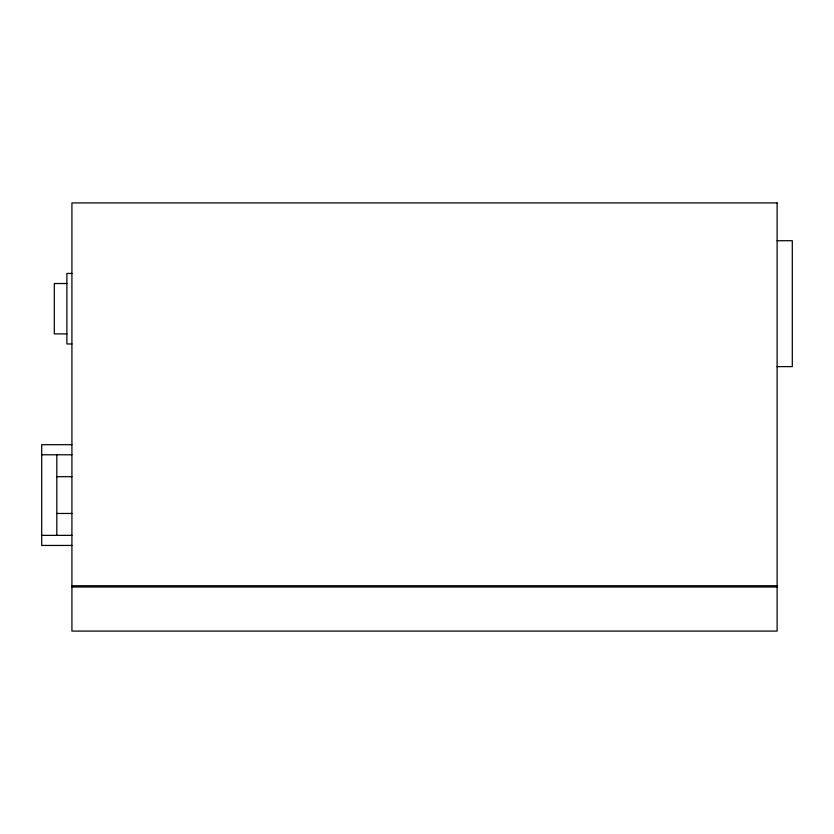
<?xml version="1.0" encoding="UTF-8"?>
<svg xmlns="http://www.w3.org/2000/svg" width="834" height="834" viewBox="0 0 834 834"><rect width="100%" height="100%" fill="white"/><g stroke="black" fill="none" stroke-linecap="round" stroke-linejoin="round"><path stroke-width="1.25" d="M777.111 240.713L792.3 240.713L792.3 366.616L777.111 366.616M71.922 273.448L66.887 273.448L66.887 343.962L71.922 343.962M66.887 283.518L54.293 283.518L54.293 333.892L66.887 333.892M71.922 444.699L41.7 444.699L41.7 545.446L71.922 545.446M41.7 454.78L71.922 454.78M56.816 476.683L71.922 476.683M56.816 513.463L71.922 513.463M41.7 535.376L71.922 535.376M71.922 585.739L777.111 585.739M71.922 587L777.111 587M56.816 454.78L56.816 535.376M777.111 202.923L71.922 202.923L71.922 631.077L777.111 631.077L777.111 202.923"/></g></svg>
